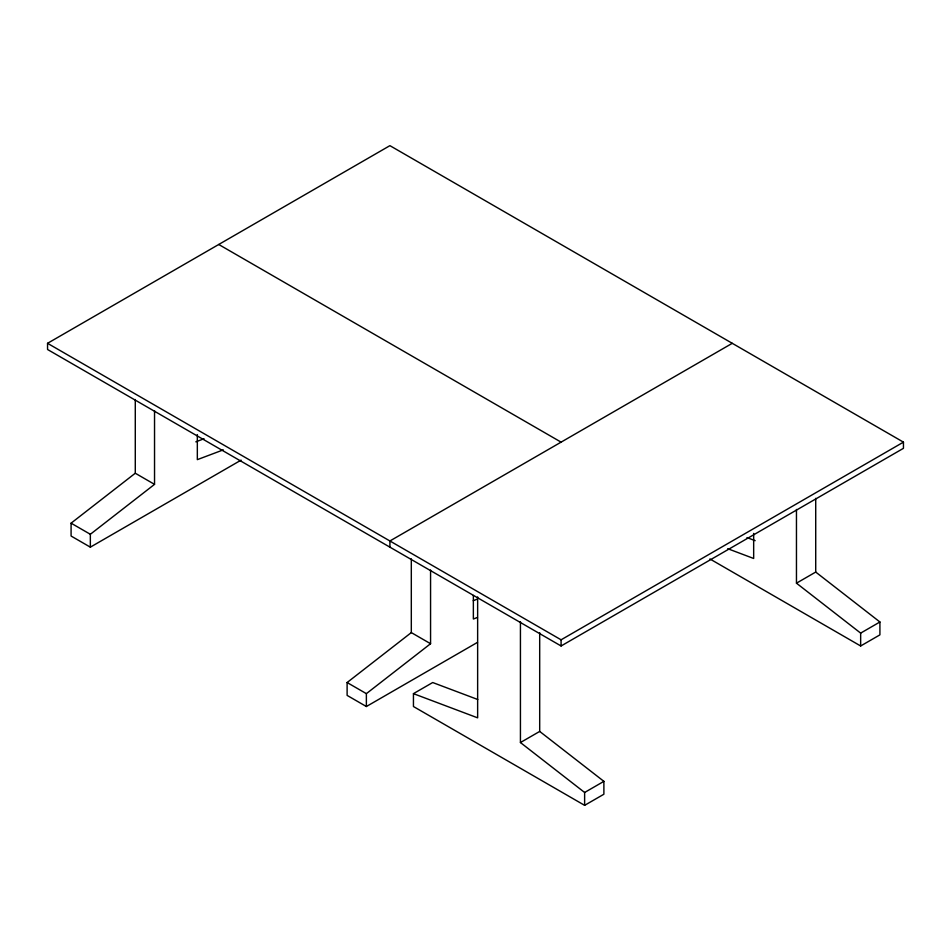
<?xml version="1.0" encoding="UTF-8"?>
<svg xmlns="http://www.w3.org/2000/svg" width="951" height="951" viewBox="0 0 951 951"><rect width="100%" height="100%" fill="white"/><g stroke="black" fill="none" stroke-linecap="round" stroke-linejoin="round"><path stroke-width="1.43" d="M241.09 460.129L90.345 547.158L71.087 536.031L71.087 523.169L135.28 473.229L135.28 399.515M90.345 547.158L90.345 534.284L154.537 484.356L154.537 410.63M477.509 642.353L366.373 706.522L347.115 695.395L347.115 682.533L411.308 632.593L411.308 558.879M366.373 706.522L366.373 693.648L430.565 643.72L430.565 569.994M47.55 343.311L389.91 145.658L903.45 442.144L903.45 448.325L561.09 645.979L47.55 349.493L47.55 343.311L561.09 639.809L903.45 442.144M732.27 343.311L389.91 540.976L389.91 547.146M539.692 632.641L539.692 731.426L603.885 781.353L603.885 794.228L584.627 805.342L413.447 706.522L413.447 693.648L432.705 682.533L477.771 699.508M584.627 805.342L584.627 792.48L520.435 742.541L539.692 731.426M815.72 572.062L879.913 621.99L879.913 634.864L860.655 645.979L860.655 633.116L796.462 583.177L815.72 572.062L815.72 498.336M584.627 792.48L603.885 781.353M860.655 633.116L879.913 621.99M195.835 441.835L204.025 438.744M223.283 449.871L197.332 459.642L197.332 434.583M473.229 600.687L477.319 599.142M477.461 617.461L473.36 619.006L473.36 595.421M746.975 537.577L755.165 540.667M727.717 548.691L753.668 558.475L753.668 533.404M413.447 693.648L477.64 717.839L477.64 596.931M218.73 244.478L561.09 442.144M709.91 558.95L860.655 645.979M135.28 473.229L154.537 484.356M411.308 632.593L430.565 643.72M71.087 523.169L90.345 534.284M347.115 682.533L366.373 693.648M796.462 509.463L796.462 583.177M561.09 639.809L561.09 645.979M520.435 621.645L520.435 742.541"/></g></svg>
